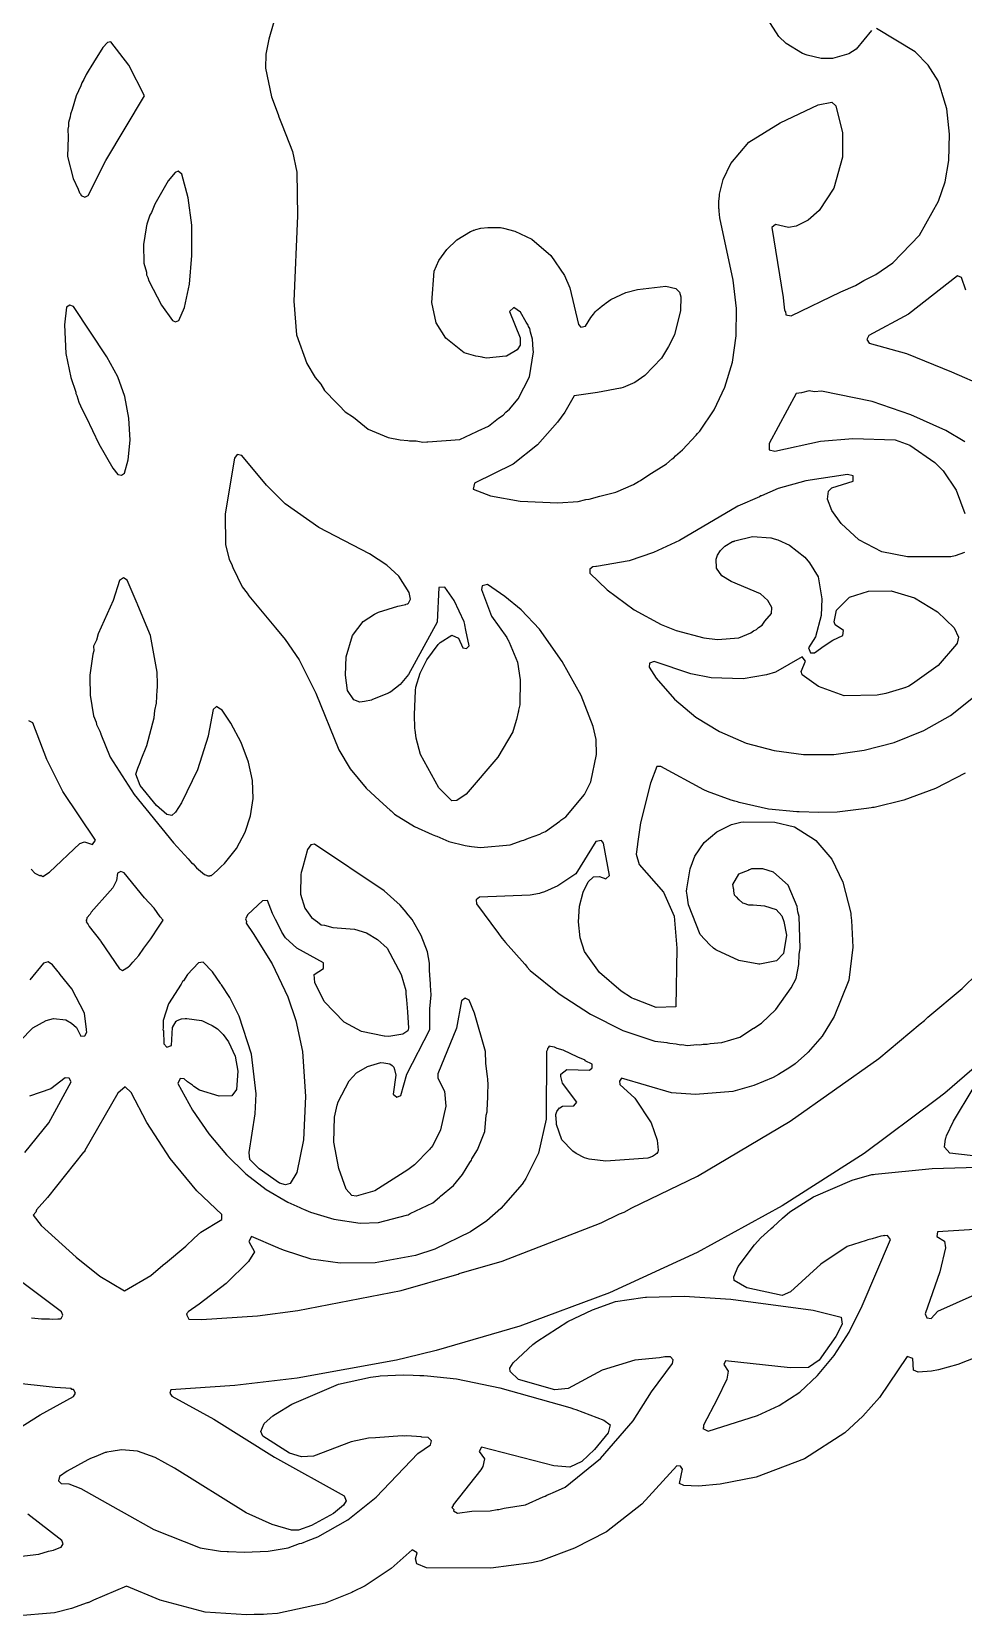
# Model space of a CAD drawing. Header units: millimetres. Extents: x 0 to 300, y 0 to 298.
# Drawn here: x 141.2 to 229.5, y 0.4 to 150.5 of the extents above; entities that cross this region are included whole.
import ezdxf

# ---------------------------------------------------------------- set-up
doc = ezdxf.new("R2010")
doc.units = ezdxf.units.MM
doc.layers.add('CUT', color=7, linetype='CONTINUOUS')

msp = doc.modelspace()

# ---------------------------------------------------------------- linework, layer by layer
at = {"layer": 'CUT'}
for points in [[(165.912, 157.4045), (163.7078, 149.7527), (163.4045, 148.3268), (163.3758, 146.9924), (163.9451, 144.286), (164.5946, 142.5938), (164.6572, 142.3904), (164.9821, 141.5842), (165.9343, 139.1033), (166.3624, 137.149), (166.4259, 132.9943), (166.0646, 124.9263), (166.3396, 121.7316), (167.2985, 119.0299), (168.0946, 117.6814), (168.6212, 117.0621), (168.9798, 116.4721), (170.1188, 115.3011), (170.267, 115.1268), (170.3701, 115.0427), (170.9385, 114.4583), (171.726, 113.9366), (173.1161, 112.8028), (175.0229, 112.0027), (176.1308, 111.7847), (176.8865, 111.7339), (177.0416, 111.7019), (177.4666, 111.6948), (177.6553, 111.6821), (178.3071, 111.5852), (178.6776, 111.6133), (178.7535, 111.6082), (181.795, 111.8375), (183.411, 112.5747), (183.4855, 112.5989), (183.5413, 112.6341), (184.505, 113.0738), (185.45, 113.8408), (185.9064, 114.1294), (186.1442, 114.4043), (186.5001, 114.6932), (187.3309, 115.6784), (188.3925, 117.7737), (188.7823, 120.1151), (188.7454, 120.349), (188.6862, 121.3264), (188.4883, 121.978), (188.4312, 122.3394), (188.3198, 122.5327), (188.2791, 122.6665), (188.0787, 122.9508), (187.5322, 123.8985), (186.9024, 124.3258), (186.4971, 123.9567), (187.5223, 121.4518), (187.5208, 120.7627), (187.236, 120.3108), (186.2172, 119.7291), (186.2008, 119.7258), (186.1915, 119.724), (186.1778, 119.7213), (186.1488, 119.7155), (184.3353, 119.533), (184.0234, 119.5915), (183.918, 119.6113), (183.5506, 119.6803), (183.3104, 119.7254), (182.2062, 120.027), (180.461, 121.4357), (179.5544, 122.8648), (179.1573, 124.7888), (179.3812, 127.7729), (179.8086, 128.7797), (180.5759, 129.8065), (181.5139, 130.7391), (182.8102, 131.5317), (183.0744, 131.6335), (183.1048, 131.6452), (183.1562, 131.665), (183.3119, 131.725), (183.779, 131.8455), (184.4618, 131.9164), (185.6621, 131.8948), (185.7737, 131.8772), (185.7864, 131.8752), (185.8197, 131.8699), (185.9434, 131.8504), (187.0101, 131.5703), (188.6057, 130.7877), (190.4159, 129.2646), (191.7158, 127.3602), (192.2149, 126.1843), (193.028, 122.7268), (193.2574, 122.4772), (193.6905, 122.5599), (194.1958, 123.3881), (194.4647, 123.7044), (194.5551, 123.8108), (194.6336, 123.9031), (194.7504, 124.0405), (195.062, 124.3088), (195.2869, 124.4733), (195.5034, 124.6317), (195.6731, 124.7558), (196.1118, 125.0766), (197.5372, 125.7427), (198.6364, 126.0355), (201.3286, 126.3378), (202.2732, 126.1114), (202.6222, 125.7739), (202.7328, 125.3339), (202.7101, 124.0305), (202.1283, 121.7458), (201.5744, 120.63), (200.9, 119.5429), (199.3302, 117.8826), (198.3729, 117.2098), (197.2887, 116.7536), (197.0642, 116.6886), (197.0541, 116.6856), (197.0373, 116.6808), (197.0336, 116.6797), (194.8529, 116.2671), (192.639, 115.9681), (191.7344, 114.4091), (191.0642, 113.4509), (189.1616, 111.3092), (186.8362, 109.4782), (183.1938, 107.6731), (183.0728, 107.1189), (184.6973, 106.502), (187.5062, 105.9928), (191.0875, 105.8121), (193.007, 105.9646), (193.7351, 106.1416), (194.0404, 106.1671), (195.0496, 106.4611), (196.5832, 106.8338), (198.2514, 107.5517), (198.7183, 107.8468), (198.911, 107.9254), (199.6908, 108.4616), (201.3779, 109.5281), (201.9186, 109.9933), (202.0702, 110.0975), (202.2441, 110.2734), (202.9023, 110.8398), (204.1741, 112.2252), (204.3306, 112.3834), (204.3615, 112.4292), (204.535, 112.6183), (205.8809, 114.643), (206.8977, 116.7865), (207.6237, 119.1365), (207.983, 121.6375), (208.0099, 124.234), (207.7088, 126.9227), (206.4402, 132.8052), (206.3762, 133.4389), (206.3603, 133.5962), (206.357, 133.6285), (206.3522, 133.6766), (206.3522, 134.3266), (206.3813, 134.6795), (206.3954, 134.8498), (206.3989, 134.8927), (206.4118, 135.0489), (206.7361, 136.4493), (207.4843, 137.9671), (209.1658, 139.9768), (212.1462, 141.8309), (215.7557, 143.5089), (217.0497, 143.7855), (217.4174, 143.4257), (218.0407, 140.8651), (218.0384, 138.5662), (217.2409, 135.6335), (215.8388, 133.5018), (214.8126, 132.5859), (213.6667, 132.0338), (212.9312, 131.9133), (211.71, 132.1866), (211.3683, 131.9074), (212.4283, 125.2792), (212.4693, 124.9408), (212.5489, 124.0814), (212.577, 124.0519), (212.5872, 123.9681), (212.6416, 123.9457), (212.6908, 123.638), (213.1827, 123.5298), (217.8953, 125.822), (219.2931, 126.4179), (220.0775, 126.8833), (221.2252, 127.4416), (222.8117, 128.5712), (225.3349, 131.182), (227.1443, 134.4074), (227.7672, 136.2259), (228.1152, 138.2597), (228.1762, 140.7388), (227.9402, 143.1284), (227.4678, 144.6768), (227.4291, 144.8072), (227.4261, 144.8133), (227.1245, 145.8018), (226.1574, 147.2847), (224.9236, 148.5442), (221.261, 150.746)], [(220.7946, 150.5724), (219.354, 148.7847), (218.6458, 148.3431), (217.092, 147.9169), (216.5273, 147.8991), (216.4654, 147.9001), (216.4062, 147.9011), (216.2723, 147.9035), (216.0326, 147.9076), (214.7022, 148.2288), (214.2585, 148.3755), (212.7198, 149.338), (212.0337, 149.9997), (210.9534, 151.6767)], [(229.7238, 125.971), (229.3143, 127.1549), (228.9422, 127.325), (224.2953, 123.6834), (220.5387, 121.6728), (220.3487, 121.2997), (220.5935, 120.9601), (224.1283, 119.9834), (228.395, 118.2376), (231.5691, 116.8506)], [(229.6369, 111.5884), (227.8521, 112.6709), (224.519, 114.1748), (220.8687, 115.4115), (216.0619, 116.397), (215.4027, 116.34), (214.9047, 116.4241), (214.1597, 116.2327), (213.6724, 116.1906), (211.0987, 111.4544), (211.1155, 110.8382), (211.6275, 110.7325), (215.9754, 111.6638), (219.0241, 111.9091), (223.0368, 111.7881), (224.4314, 111.2894), (226.8069, 109.661), (227.5769, 108.8561), (228.8144, 107.0151), (229.6516, 104.8299)], [(229.6198, 101.1138), (228.7359, 100.8071), (228.3224, 100.6998), (224.2223, 100.7029), (221.7679, 101.1873), (219.5917, 102.3288), (217.9219, 103.8723), (217.0551, 105.0882), (216.6202, 106.1883), (216.7167, 106.9298), (217.0408, 107.2514), (219.0563, 107.8619), (219.0559, 108.3715), (218.5169, 108.5175), (214.5651, 107.9217), (211.9704, 107.1973), (210.3944, 106.5007), (210.322, 106.4764), (210.1797, 106.4059), (208.1286, 105.4994), (202.6023, 102.2688), (200.1369, 101.1113), (197.8465, 100.3399), (194.7394, 99.8107), (194.6834, 99.8069), (194.6752, 99.7997), (194.3869, 99.7506), (194.1087, 99.541), (194.1169, 99.157), (195.7633, 97.5706), (198.3073, 95.6873), (200.8808, 94.2973), (202.2833, 93.7191), (204.9267, 93.0436), (206.2131, 92.8919), (208.2432, 93.0295), (209.354, 93.5145), (209.621, 93.7064), (209.9088, 93.8297), (210.0832, 94.0123), (210.4349, 94.2271), (210.6807, 94.604), (211.3188, 95.3395), (211.3688, 95.9035), (210.9771, 96.5666), (210.2813, 97.2032), (207.5139, 98.3612), (206.6345, 98.9157), (206.1273, 99.6284), (206.0698, 100.4929), (206.2227, 100.8683), (206.4972, 101.306), (206.8396, 101.6725), (206.9177, 101.7274), (207.6336, 102.1512), (207.7181, 102.1785), (207.7469, 102.1878), (207.813, 102.2091), (207.8558, 102.223), (209.5406, 102.6412), (211.2497, 102.5123), (211.2968, 102.4988), (211.3773, 102.4758), (211.5916, 102.4146), (211.9426, 102.3143), (213.0442, 101.8296), (214.4904, 100.6947), (214.9421, 100.1535), (215.745, 98.8229), (216.0813, 96.7458), (216.0222, 95.1425), (215.4986, 93.1212), (214.8221, 92.0945), (215.0363, 91.6058), (215.4097, 91.6254), (216.3045, 92.2688), (217.1328, 92.8138), (218.095, 93.2515), (218.1397, 93.7256), (217.3725, 94.2751), (217.2606, 94.5693), (217.4923, 95.654), (218.714, 96.8755), (220.5145, 97.472), (222.6633, 97.4806), (224.8635, 96.8377), (227.0602, 95.5151), (228.6421, 93.9707), (229.0591, 93.1048), (228.9024, 92.5309), (228.8456, 92.4442), (227.1046, 90.4193), (224.9223, 88.8344), (224.9221, 88.8343), (224.9193, 88.8325), (224.8752, 88.8043), (224.3325, 88.4579), (223.9651, 88.3125), (223.9569, 88.31), (223.9382, 88.3044), (223.7238, 88.2394), (222.1603, 87.7658), (221.346, 87.5997), (218.214, 87.5385), (215.78, 88.432), (214.2285, 89.5219), (214.1452, 89.8497), (214.5591, 90.8371), (214.2269, 91.2299), (211.6929, 89.7789), (210.8569, 89.5303), (208.6513, 89.1688), (205.6009, 89.2604), (203.6807, 89.6369), (200.2193, 90.8115), (199.7789, 90.636), (199.7507, 90.2622), (200.3982, 89.2203), (202.1451, 87.2334), (204.1609, 85.5174), (206.4036, 84.1585), (208.9338, 83.0624), (211.5843, 82.3801), (214.3697, 81.9947), (217.2369, 81.9983), (220.1034, 82.3891), (222.9485, 83.1118), (225.7684, 84.2574), (228.2755, 85.6859), (230.4536, 87.4105)], [(141.1915, 71.1134), (141.5301, 70.7564), (142.0383, 70.4873), (142.1036, 70.5437), (142.2771, 70.4353), (142.9282, 70.8449), (145.7923, 73.558), (146.2348, 73.723), (146.9876, 73.4724), (147.2929, 73.8879), (144.1907, 78.4831), (142.6827, 81.5291), (141.3328, 84.9756), (140.9786, 85.1706)], [(229.6776, 80.2216), (226.8565, 78.7635), (223.876, 77.6714), (221.0549, 76.98), (220.9176, 76.9578), (220.9009, 76.955), (220.7693, 76.9338), (220.3181, 76.8607), (217.5474, 76.5207), (215.8226, 76.5059), (213.9531, 76.5462), (213.728, 76.5511), (213.7227, 76.5512), (213.7207, 76.5512), (211.0568, 76.8225), (208.2588, 77.4533), (208.1031, 77.4978), (207.9666, 77.5368), (207.8613, 77.5669), (207.5084, 77.6678), (205.2551, 78.495), (204.925, 78.654), (200.8461, 80.8552), (200.4675, 80.8604), (199.8666, 79.2818), (198.9042, 75.5235), (198.6457, 73.538), (198.6363, 73.4939), (198.6362, 73.4645), (198.5182, 72.5586), (198.7988, 71.5544), (201.0837, 68.9624), (202.0926, 66.6714), (202.3476, 63.6459), (202.2693, 58.0969), (200.4027, 58.0206), (198.3842, 58.8006), (198.3835, 58.801), (198.3789, 58.8032), (198.3526, 58.816), (198.0769, 58.9496), (197.0699, 59.5779), (195.0203, 61.3259), (193.596, 63.3223), (193.1979, 64.609), (193.0406, 66.1291), (193.1313, 67.6379), (193.4699, 68.9438), (193.9548, 69.9173), (194.4474, 70.4043), (195.0248, 70.4328), (195.6428, 70.1981), (195.9896, 70.5243), (195.4175, 73.5833), (195.2179, 73.8575), (194.6973, 73.7411), (192.8026, 70.6945), (191.0794, 69.5356), (189.8088, 68.9874), (189.4941, 68.8855), (189.413, 68.8592), (189.405, 68.8567), (189.3321, 68.8331), (188.4694, 68.6764), (183.6486, 68.4687), (183.3477, 68.2314), (183.3825, 67.8498), (185.4716, 65.037), (185.6946, 64.7118), (185.8194, 64.5687), (186.1146, 64.1712), (187.9441, 62.1319), (188.1407, 61.9065), (188.1615, 61.8896), (188.4723, 61.5431), (191.1999, 59.3218), (194.1915, 57.388), (197.2504, 55.8609), (200.2694, 54.8471), (201.4101, 54.695), (201.5016, 54.6692), (201.6832, 54.6586), (202.2842, 54.5785), (202.7121, 54.5024), (202.8349, 54.505), (203.356, 54.4356), (204.2446, 54.5099), (204.5369, 54.4929), (204.8575, 54.5483), (205.2448, 54.5565), (205.5224, 54.6168), (206.6071, 54.7076), (208.3246, 55.219), (209.6071, 56.0519), (209.6287, 56.0623), (209.6513, 56.0806), (210.3773, 56.5521), (211.7335, 57.8199), (213.2056, 59.8847), (213.6492, 60.7846), (213.9305, 62.0984), (213.9384, 63.0576), (214.0463, 63.6364), (213.9353, 66.6543), (213.8082, 67.087), (213.7554, 67.5825), (212.9125, 69.6043), (211.5121, 70.837), (210.495, 71.1476), (209.4428, 71.1508), (209.2585, 71.0766), (209.187, 71.0771), (209.1008, 71.013), (208.1863, 70.6444), (207.6388, 69.6596), (207.7084, 69.3271), (207.7148, 69.2376), (207.7145, 69.1021), (207.7426, 69.0487), (207.7826, 68.698), (207.9674, 68.5189), (208.193, 68.2621), (208.2692, 68.2263), (208.5748, 67.93), (208.6921, 67.9218), (208.7013, 67.9135), (209.1527, 67.7481), (209.5781, 67.7528), (210.6691, 67.6491), (211.7549, 67.2989), (212.292, 66.7134), (212.4966, 66.1836), (212.7615, 64.8629), (212.4708, 63.1249), (211.8071, 62.4526), (210.2105, 62.1334), (210.2053, 62.1327), (210.168, 62.1282), (210.1633, 62.1277), (210.1405, 62.1249), (208.2459, 62.4668), (206.1028, 63.4443), (206.0469, 63.489), (205.8476, 63.6488), (205.7755, 63.7065), (205.4742, 63.9481), (204.5611, 64.9339), (203.4565, 67.742), (203.3348, 68.6707), (203.2879, 69.0556), (203.2913, 69.2568), (203.6096, 71.1681), (204.0491, 72.3616), (204.9548, 73.6465), (206.1476, 74.6529), (207.5431, 75.3672), (208.4326, 75.5732), (208.6807, 75.6102), (211.6498, 75.5715), (213.5062, 75.1358), (215.416, 73.9387), (215.5346, 73.8333), (217.0344, 72.0691), (218.099, 69.9074), (218.8451, 66.9687), (218.8529, 66.8619), (218.8554, 66.8266), (218.8588, 66.7809), (218.8966, 66.2591), (219.0409, 63.7346), (218.6474, 60.6225), (217.2762, 57.1595), (216.1159, 55.309), (214.8017, 53.787), (214.7438, 53.7342), (214.7406, 53.7313), (214.7293, 53.7209), (214.725, 53.717), (213.5568, 52.6968), (213.0665, 52.3272), (211.9844, 51.6727), (211.496, 51.3905), (209.6619, 50.6251), (207.6658, 50.0817), (204.1407, 49.7762), (201.8435, 49.9271), (197.1214, 51.3173), (196.9152, 51.0428), (196.9731, 50.741), (198.3831, 49.4243), (199.9321, 47.0855), (200.4988, 45.4609), (200.5851, 44.5269), (200.5844, 44.522), (200.5832, 44.5146), (200.5787, 44.4856), (200.5564, 44.3413), (200.4692, 44.1845), (200.3827, 44.1271), (200.3813, 44.1262), (200.3385, 44.0978), (200.0565, 43.9107), (199.6174, 43.7694), (195.6309, 43.4674), (194.0572, 43.6508), (193.6014, 43.7817), (192.8174, 44.2028), (192.502, 44.4189), (192.4576, 44.4548), (191.4752, 45.498), (190.956, 46.9298), (190.9191, 47.6659), (190.9076, 47.6699), (190.9003, 47.8881), (190.9999, 48.1756), (191.2516, 48.5093), (191.2635, 48.525), (191.2638, 48.5254), (191.2638, 48.5254), (191.5245, 48.6645), (192.5964, 48.7047), (192.8684, 49.0528), (191.5291, 50.8522), (191.3671, 51.4792), (191.3805, 51.7158), (191.9387, 52.1397), (194.0774, 52.1), (194.3318, 52.3239), (194.3245, 52.6628), (193.6794, 52.9769), (193.6606, 53.0288), (192.9815, 53.3168), (191.5981, 53.9905), (191.021, 54.148), (190.765, 54.2566), (190.3891, 54.3327), (190.3753, 54.3242), (190.252, 54.3579), (190.1726, 54.2002), (190.0984, 54.1548), (190.1009, 54.0577), (190.0016, 53.8604), (189.9717, 47.4572), (189.2537, 44.2181), (188.0366, 41.8254), (187.8857, 41.5875), (187.8426, 41.5196), (187.8227, 41.4883), (187.7048, 41.3024), (185.6925, 38.983), (184.3513, 37.822), (182.8152, 36.7864), (179.4306, 35.1435), (177.5977, 34.5347), (173.7873, 33.8371), (170.4634, 33.807), (167.719, 34.2015), (165.1791, 35.0067), (164.7656, 35.1724), (164.6276, 35.2276), (164.5762, 35.2482), (164.5561, 35.2563), (162.0739, 36.319), (161.8061, 35.8761), (162.3481, 34.8977), (161.7839, 33.9712), (159.668, 31.8879), (157.093, 29.9318), (156.0678, 29.205), (156.0348, 29.128), (155.8907, 29.0185), (155.9398, 28.9059), (155.9349, 28.8946), (156.0566, 28.618), (156.0653, 28.6179), (156.115, 28.5039), (157.31, 28.4749), (162.6171, 28.8348), (166.464, 29.3152), (176.2281, 31.2204), (181.5078, 32.7487), (181.6361, 32.7766), (181.7473, 32.8181), (185.8083, 33.9937), (195.1768, 37.6399), (196.9341, 38.487), (197.3658, 38.6482), (198.102, 39.05), (204.308, 42.0414), (213.1053, 47.2551), (221.4818, 53.1926), (225.4085, 56.4781), (225.8278, 56.7871), (226.1525, 57.1006), (229.4067, 59.8234), (236.7972, 67.0938)], [(140.1466, 54.859), (141.3454, 56.0942), (142.5919, 56.7937), (143.3033, 56.968), (144.4818, 56.8466), (145.0006, 56.5523), (145.4761, 56.1411), (145.8945, 55.3045), (146.2733, 55.3331), (146.4624, 55.6769), (146.4394, 55.8663), (146.4444, 55.872), (146.4291, 55.951), (146.2405, 57.5039), (145.0246, 59.7958), (143.9284, 61.1628), (143.8019, 61.3473), (143.7345, 61.4045), (143.2038, 62.0663), (142.7866, 62.3501), (142.349, 62.2387), (141.0462, 60.636)], [(234.033, 55.3281), (227.7466, 49.9125), (226.9671, 49.3058), (220.1062, 44.2079), (212.342, 39.2339), (204.2978, 34.8199), (195.982, 31.0109), (187.4838, 27.8367), (179.5622, 25.5378), (176.7126, 24.8447), (175.7979, 24.6362), (166.3862, 22.9113), (160.4701, 22.2171), (154.4343, 21.8198), (154.331, 21.4911), (154.5204, 21.2033), (158.4979, 19.0282), (164.2408, 15.4316), (170.8504, 11.7581), (171.0431, 11.3024), (170.7797, 10.8804), (169.8449, 10.1068), (167.7336, 8.9468), (166.5178, 8.5213), (165.857, 8.511), (164.0062, 9.0439), (161.5656, 10.1747), (154.7677, 14.4035), (152.9251, 15.3979), (151.2624, 16.001), (149.7486, 16.1416), (148.7743, 15.9682), (148.365, 15.9099), (148.2949, 15.8829), (148.2084, 15.8675), (147.302, 15.4999), (146.8064, 15.3087), (146.7528, 15.2771), (146.5392, 15.1905), (144.6021, 14.1045), (143.8706, 13.6087), (143.7733, 13.2007), (144.0148, 12.9487), (144.7575, 12.9169), (145.8944, 12.4557), (149.4388, 10.4749), (149.7088, 10.307), (149.9816, 10.1716), (152.8157, 8.5877), (157.1846, 6.8619), (159.1192, 6.5306), (159.7698, 6.504), (159.8101, 6.4979), (159.8773, 6.4996), (161.3693, 6.4386), (163.6405, 6.5306), (165.5424, 6.8607), (166.6076, 7.2534), (166.817, 7.2974), (167.4185, 7.5523), (168.3389, 7.8916), (171.1738, 9.4911), (173.8626, 11.6447), (177.8229, 15.7865), (177.8229, 15.7866), (179.0108, 16.6143), (179.121, 16.9792), (178.8007, 17.2941), (178.1909, 17.3264), (178.1426, 17.373), (176.7877, 17.4456), (176.5227, 17.4229), (176.3358, 17.4452), (173.8091, 17.26), (173.1344, 17.2342), (171.5182, 16.8888), (167.9428, 15.5267), (166.8084, 15.4537), (165.6729, 15.8181), (163.1352, 17.4133), (162.946, 17.864), (163.2642, 18.6125), (164.0977, 19.3381), (164.3258, 19.519), (165.8872, 20.4442), (170.2919, 22.3601), (173.3301, 23.0202), (174.1007, 23.1147), (174.2434, 23.125), (176.4355, 23.2342), (177.3638, 23.1966), (178.0012, 23.1709), (178.3819, 23.1555), (178.7232, 23.1417), (181.4963, 22.8554), (185.5849, 22.0071), (192.213, 20.1384), (192.4154, 20.0689), (192.4695, 20.0503), (192.5551, 20.0209), (192.7914, 19.9397), (195.4423, 18.9231), (196.04, 18.5049), (195.8553, 17.7301), (194.5662, 16.1611), (193.3535, 15.0127), (192.2159, 14.4934), (190.6897, 14.6173), (183.8581, 16.3747), (183.6395, 15.9791), (184.1404, 15.2916), (183.9708, 14.5412), (183.7814, 14.2286), (181.1541, 10.9213), (181.1553, 10.8458), (181.0262, 10.6796), (181.1602, 10.5365), (181.1603, 10.5353), (181.1626, 10.534), (181.2233, 10.4691), (181.2094, 10.3553), (181.5649, 10.1369), (182.9215, 10.3342), (184.6661, 10.362), (185.3213, 10.4732), (185.4994, 10.4798), (186.0105, 10.5902), (188.0078, 10.9291), (189.6876, 11.6777), (189.8721, 11.7456), (190.0399, 11.8344), (190.4325, 11.982), (190.5642, 12.0683), (191.7721, 12.6066), (195.1359, 15.32), (198.2337, 18.8641), (199.9644, 21.6179), (201.9385, 24.3074), (202.0056, 24.6434), (201.7529, 24.9241), (201.2292, 24.9315), (200.7106, 24.8432), (198.3765, 24.6282), (195.2723, 23.6622), (192.0559, 21.9364), (190.8053, 21.7964), (187.3578, 22.8016), (186.5702, 23.5502), (186.535, 23.8682), (186.8533, 24.3643), (188.7236, 26.0939), (189.0926, 26.3931), (192.0252, 28.2906), (194.3602, 29.3971), (196.5468, 30.1629), (199.1348, 30.5591), (199.3947, 30.5834), (199.4266, 30.5863), (199.4538, 30.5889), (199.4787, 30.5912), (203.0504, 30.6775), (207.4686, 30.4048), (215.2645, 29.3473), (217.9284, 28.7018), (218.0354, 28.0454), (217.4126, 26.8524), (215.8544, 24.6213), (214.8377, 23.9247), (213.0945, 23.9074), (206.9843, 24.5491), (206.8248, 24.2111), (207.2339, 23.5886), (207.1095, 22.8263), (206.1895, 20.9334), (204.8779, 18.4757), (204.8781, 18.2352), (204.8365, 18.1495), (205.3371, 17.8894), (209.9976, 19.3662), (212.0513, 20.315), (214.0063, 21.5996), (215.6949, 23.1737), (217.2754, 25.0581), (218.6754, 27.2665), (219.9173, 29.7799), (222.5897, 36.048), (222.3303, 36.416), (222.0446, 36.3996), (222.0096, 36.4181), (221.9059, 36.3916), (221.6935, 36.3793), (220.8719, 36.1267), (220.4693, 36.0235), (220.3037, 35.952), (218.4948, 35.3958), (215.9898, 33.7181), (213.1395, 31.0819), (212.3468, 30.7594), (208.9952, 31.4882), (207.7768, 32.1654), (207.7537, 32.5276), (208.1797, 33.4937), (209.7159, 35.5417), (210.3303, 36.1937), (211.2692, 37.0633), (211.3089, 37.1001), (211.4796, 37.2582), (212.3745, 38.087), (213.0766, 38.6616), (215.293, 40.0764), (218.9815, 41.6789), (220.8463, 42.1958), (220.975, 42.2192), (220.987, 42.2214), (220.9874, 42.2215), (221.1592, 42.2528), (226.5479, 42.7826), (235.1576, 43.0241)], [(140.5855, 44.2966), (142.8694, 47.1145), (144.9655, 50.9774), (144.7986, 51.3184), (144.4221, 51.3682), (143.0528, 50.3368), (141.0398, 49.6161)], [(232.3704, 43.764), (228.2226, 44.2375), (227.703, 44.8011), (227.8044, 45.5719), (227.8355, 45.6636), (227.8377, 45.6698), (227.8626, 45.7434), (227.9104, 45.8845), (228.5682, 47.2683), (230.4249, 50.3575)], [(235.1699, 37.279), (227.0458, 36.7742), (226.9849, 36.3262), (227.7111, 35.886), (227.8238, 35.2734), (227.2691, 32.9844), (225.8968, 29.006), (226.0455, 28.6182), (226.4579, 28.5691), (227.0726, 29.2566), (230.6314, 30.8262)], [(141.2196, 28.6248), (142.1723, 28.5338), (142.9182, 28.5379), (143.2302, 28.5058), (143.7088, 28.5357), (143.7146, 28.5422), (143.9582, 28.5436), (143.9769, 28.5756), (144.0246, 28.5747), (144.1869, 28.8745), (144.0606, 29.1911), (140.2698, 32.0547)], [(231.6374, 25.2472), (228.9943, 24.2155), (227.1623, 23.7203), (226.488, 23.5886), (225.2333, 23.4834), (224.7741, 23.6828), (224.7207, 24.7791), (224.1843, 24.9558), (221.571, 21.0747), (219.9889, 19.3068), (218.2777, 17.752), (214.4448, 15.2772), (209.8716, 13.5259), (206.4559, 12.8611), (204.4152, 12.6775), (203.023, 12.7373), (202.6104, 12.954), (202.9015, 14.3116), (202.7028, 14.5885), (202.3629, 14.6132), (199.0321, 10.9971), (195.6861, 8.3769), (192.6605, 6.8138), (189.4735, 5.6), (188.5835, 5.4198), (184.7459, 4.9187), (178.6395, 4.9488), (177.7172, 5.3401), (177.5849, 5.7888), (177.743, 6.3778), (177.2753, 6.6608), (175.2941, 4.8938), (172.8424, 3.2561), (171.6701, 2.6631), (171.5595, 2.6072), (171.5526, 2.6036), (171.5522, 2.6035), (169.0362, 1.6038), (164.5281, 0.6323), (163.5491, 0.556), (163.2103, 0.5453), (163.1964, 0.5449), (162.302, 0.5165), (161.5867, 0.4939), (157.6713, 0.7602), (153.4035, 1.8786), (150.2208, 3.2248), (147.1022, 1.8745), (146.6454, 1.6834), (146.6253, 1.6763), (146.5587, 1.6525), (146.499, 1.6312), (144.9999, 1.0966), (143.4083, 0.6934), (139.6412, 0.3606)], [(133.5361, 14.1102), (142.0426, 19.4496), (145.2115, 21.1693), (145.3875, 21.5015), (145.2117, 21.8339), (145.0238, 21.8546), (144.9716, 21.931), (143.4748, 22.0249), (130.2513, 23.4793)], [(140.012, 6.0149), (141.9122, 6.2567), (142.8304, 6.5423), (143.3024, 6.6333), (143.8386, 6.8483), (143.8448, 6.8579), (144.0436, 6.9198), (144.2157, 7.2225), (144.0867, 7.5461), (140.8567, 10.0232)]]:
    msp.add_lwpolyline(points, dxfattribs=at)
for points in [[(148.7464, 149.4939), (148.4136, 149.4211), (147.9837, 148.9418), (147.091, 147.5171), (146.8312, 147.1349), (146.6908, 146.8784), (146.3816, 146.3848), (146.17, 145.927), (145.9907, 145.5994), (145.8895, 145.3199), (145.4582, 144.3864), (145.074, 143.0669), (144.9233, 142.6507), (144.873, 142.3768), (144.7238, 141.8644), (144.714, 141.511), (144.6606, 141.2201), (144.6848, 140.4556), (144.6343, 138.6256), (145.1611, 136.5522), (145.6524, 135.5265), (145.7572, 135.1855), (145.8526, 135.1085), (145.937, 134.9324), (146.2864, 134.7677), (146.5919, 134.9394), (148.2731, 138.245), (151.9181, 144.3709), (150.4404, 147.2733)], [(156.3947, 132.127), (156.0681, 134.7276), (155.4696, 136.9503), (155.1131, 137.2243), (154.8204, 137.1227), (154.1739, 136.338), (152.9066, 134.1069), (152.5899, 133.3261), (152.4415, 133.0575), (152.2216, 132.4178), (152.1409, 132.219), (152.1291, 132.1488), (152.1071, 132.0849), (152.085, 131.8867), (151.8148, 130.2825), (151.872, 128.5302), (152.1092, 127.6747), (152.1247, 127.414), (152.2513, 127.1623), (152.3341, 126.8639), (153.5274, 124.5582), (154.5608, 123.0953), (154.8664, 122.9549), (155.1717, 123.0961), (155.7141, 124.3328), (156.1862, 126.5272), (156.4235, 129.2557)], [(145.4028, 116.3051), (145.4314, 116.1849), (145.5013, 115.9986), (145.7096, 115.3503), (145.8711, 115.012), (145.9805, 114.7201), (146.3864, 113.9326), (147.59, 111.4112), (148.9255, 109.1091), (149.3857, 108.5179), (149.7532, 108.4301), (150.0163, 108.6497), (150.3841, 109.8992), (150.5668, 111.7688), (150.4471, 113.853), (150.0586, 115.9052), (149.3872, 117.7743), (148.3682, 119.6658), (145.2117, 124.4142), (144.8577, 124.5611), (144.5416, 124.3444), (144.33, 122.6848), (144.477, 119.9808), (144.9593, 117.6852)], [(160.2198, 99.8826), (160.2265, 99.844), (160.3076, 99.6995), (161.1823, 97.8766), (161.6638, 97.2849), (161.8162, 97.0136), (164.3431, 93.9925), (165.2385, 92.8923), (166.578, 90.9427), (168.1554, 87.7891), (170.3344, 82.4356), (171.4216, 80.6441), (172.9126, 78.7933), (174.2032, 77.6291), (175.2057, 76.7063), (175.2863, 76.652), (175.6245, 76.3469), (177.4969, 75.1552), (179.1878, 74.4244), (179.4919, 74.2781), (179.6074, 74.243), (180.7433, 73.752), (182.3042, 73.355), (182.6745, 73.3107), (182.7241, 73.2956), (182.9056, 73.283), (183.7574, 73.1811), (186.5653, 73.4249), (187.7174, 73.8399), (187.8572, 73.8595), (188.2988, 74.0493), (189.3775, 74.4379), (189.5965, 74.5841), (189.914, 74.7059), (191.2742, 75.6664), (191.3551, 75.7587), (191.8424, 76.0841), (193.596, 78.2122), (194.2002, 79.4134), (194.7556, 81.9946), (194.7, 83.4103), (194.4292, 84.6393), (193.2949, 87.5865), (191.5099, 90.7992), (189.3623, 93.8517), (187.6224, 95.68), (186.0675, 96.9667), (184.4127, 98.1032), (183.9263, 97.9776), (183.8667, 97.6096), (184.7982, 95.1039), (186.2365, 93.0729), (186.3611, 92.8508), (186.3991, 92.7833), (186.4221, 92.7422), (186.4806, 92.6378), (187.2698, 90.7334), (187.5265, 89.053), (187.4748, 86.6907), (187.3642, 86.1777), (187.3454, 86.0906), (187.3288, 86.0135), (187.175, 85.2999), (186.8606, 84.2623), (186.825, 84.175), (186.8236, 84.1717), (186.8136, 84.1471), (186.8067, 84.1302), (185.3964, 81.734), (182.4, 78.2226), (181.5274, 77.6439), (181.0533, 77.6016), (179.8092, 78.8359), (178.0795, 81.9796), (177.6635, 83.5312), (177.5568, 84.3318), (177.5398, 84.4599), (177.5372, 84.4793), (177.5367, 84.483), (177.4946, 85.7302), (177.5932, 88.0415), (177.6217, 88.3524), (178.0509, 89.7016), (178.6816, 90.9602), (179.7431, 92.4129), (179.9481, 92.6072), (181.0347, 93.282), (181.6745, 93.0013), (182.073, 92.0766), (182.4447, 92.0371), (182.6776, 92.2832), (182.3794, 93.7619), (182.2833, 94.2673), (182.2725, 94.2916), (182.2213, 94.5456), (181.2591, 96.5625), (180.3798, 97.8326), (179.8101, 97.7927), (179.6591, 94.5188), (176.938, 89.5588), (176.1564, 88.6125), (175.2465, 87.9167), (175.1696, 87.8747), (175.1562, 87.8674), (175.1445, 87.861), (175.0436, 87.8059), (173.531, 87.1853), (173.4757, 87.1666), (173.4543, 87.1593), (173.4492, 87.1576), (173.4203, 87.1479), (172.779, 86.9951), (172.3145, 86.9414), (171.7422, 87.1776), (171.166, 88.0512), (170.9741, 89.5132), (171.0401, 91.2461), (171.6314, 93.2556), (172.6474, 94.5798), (173.6987, 95.2885), (174.0941, 95.4649), (175.9246, 96.0283), (176.6724, 96.2095), (176.6798, 96.2251), (176.8846, 96.27), (176.9052, 96.3301), (176.9282, 96.3372), (177.1236, 96.6978), (176.9831, 97.3321), (176.0183, 98.8893), (174.8819, 99.9367), (173.2439, 101.0068), (168.4494, 103.48), (165.2636, 105.7249), (163.4901, 107.4956), (161.1493, 110.3195), (160.7172, 110.4089), (160.4458, 110.0428), (159.5751, 104.7749), (159.5992, 101.8582), (159.9359, 100.4742)], [(147.1068, 92.2357), (147.1091, 91.8091), (147.0191, 91.4798), (146.7453, 89.4921), (146.7589, 88.64), (146.7472, 88.5448), (146.7637, 88.3434), (146.7756, 87.594), (147.1021, 85.6648), (147.3405, 85.0657), (147.3709, 84.8301), (147.6817, 84.2084), (147.789, 83.9387), (147.7927, 83.9262), (147.7986, 83.9144), (148.6711, 81.7217), (150.9519, 78.2036), (154.6669, 73.6125), (156.0741, 72.1105), (156.392, 71.739), (156.5298, 71.6242), (156.8653, 71.266), (157.6117, 70.6094), (157.8096, 70.5574), (157.8755, 70.5025), (157.9436, 70.5153), (157.9561, 70.5029), (158.0025, 70.5066), (158.099, 70.4813), (158.1423, 70.5178), (158.2753, 70.5285), (158.8158, 71.0092), (158.9802, 71.1451), (159.1451, 71.3634), (159.5005, 71.6631), (160.6242, 73.0847), (161.464, 74.6248), (161.9819, 76.1837), (162.2179, 77.8356), (162.1589, 79.5174), (161.7818, 81.2653), (161.0796, 83.1305), (160.0991, 84.9713), (159.294, 86.1868), (159.1179, 86.2926), (159.1001, 86.321), (159.066, 86.3237), (158.7324, 86.5241), (158.4174, 86.2476), (157.9673, 83.7546), (157.959, 83.7203), (156.9367, 80.5332), (155.4234, 77.4185), (154.87, 76.5336), (154.5011, 76.2062), (154.047, 76.315), (153.0632, 77.1722), (151.5252, 79.0415), (151.0906, 80.1311), (151.2671, 80.6104), (151.3024, 80.7062), (151.4978, 81.2366), (151.6043, 81.5257), (152.1584, 82.8445), (152.8325, 85.4559), (152.9117, 86.1503), (153.0706, 86.85), (153.1376, 88.1287), (153.1623, 88.3448), (153.1585, 88.528), (153.1623, 88.6002), (153.1561, 88.6445), (153.1329, 89.7793), (152.5062, 93.2546), (151.2911, 96.1273), (151.2554, 96.2283), (151.2231, 96.2881), (150.2919, 98.4898), (149.9472, 98.7116), (149.5688, 98.4811), (148.9653, 96.586), (147.5488, 93.4178), (147.385, 92.8184)], [(154.9374, 56.7286), (154.9377, 56.7289), (154.9387, 56.7297), (154.9416, 56.732), (154.9462, 56.7357), (154.9566, 56.744), (155.0252, 56.799), (155.4267, 56.9511), (155.7883, 56.9714), (155.8873, 56.9769), (155.9105, 56.9782), (155.9355, 56.9796), (157.32, 56.7977), (157.422, 56.7497), (157.6801, 56.6281), (157.9151, 56.5173), (158.3341, 56.3199), (158.8504, 55.9898), (159.3698, 55.4793), (159.8917, 54.7728), (160.4992, 53.4078), (160.7801, 52.0029), (160.6406, 50.2628), (160.2082, 49.665), (158.9947, 49.6332), (157.1372, 50.1807), (156.612, 50.5534), (156.4589, 50.662), (156.3789, 50.7188), (155.9828, 50.9998), (155.6966, 51.2748), (155.2902, 51.3051), (155.0885, 50.8116), (156.4843, 48.3099), (158.0098, 46.0639), (159.6835, 44.0583), (161.5395, 42.2636), (163.4446, 40.7982), (165.5009, 39.573), (166.6435, 39.0791), (166.8321, 38.9835), (166.9803, 38.9335), (167.6504, 38.6438), (169.863, 37.9831), (172.3413, 37.5892), (174.1071, 37.6471), (176.7597, 38.3668), (176.9004, 38.401), (177.1066, 38.5167), (179.2271, 39.5338), (179.8686, 40.0657), (179.9011, 40.0839), (179.9716, 40.1511), (181.1845, 41.1568), (182.0454, 42.1979), (182.7408, 43.3575), (182.8924, 43.5784), (182.9448, 43.6977), (183.4577, 44.5531), (184.1788, 46.272), (184.3059, 47.8278), (184.3795, 48.1546), (184.4203, 49.0508), (184.4639, 49.403), (184.4573, 49.8637), (184.4958, 50.7096), (184.4376, 51.2393), (184.4342, 51.4789), (184.3576, 51.9674), (184.2708, 52.7579), (184.2297, 53.8724), (183.1802, 57.5003), (182.6766, 58.725), (182.3005, 58.897), (181.9718, 58.6459), (181.4768, 56.0783), (179.712, 51.7283), (179.7129, 51.3366), (180.3595, 50.0965), (180.4595, 48.685), (179.9721, 46.4326), (179.2427, 44.9654), (179.07, 44.7495), (179.0497, 44.7241), (179.0309, 44.7007), (178.9374, 44.5837), (177.5109, 43.125), (176.8742, 42.6386), (173.7424, 40.6573), (171.9723, 40.1485), (171.5665, 40.2252), (171.0324, 40.8299), (170.3202, 42.7718), (169.861, 45.2708), (169.9398, 47.6457), (170.1775, 48.7728), (170.262, 49.0974), (171.3041, 51.0653), (172.0236, 51.8216), (173.0572, 52.4386), (174.305, 52.814), (174.5884, 52.796), (175.1645, 52.6982), (175.3903, 52.5167), (175.5371, 52.3602), (175.605, 52.15), (175.7437, 51.6267), (175.4954, 49.8172), (175.8341, 49.5285), (176.2103, 49.696), (176.7919, 51.7174), (178.9653, 55.9269), (178.9516, 57.5511), (178.9619, 57.8962), (179.0935, 59.2393), (179.0277, 60.1033), (179.0323, 60.2567), (178.9841, 60.6764), (178.918, 61.5449), (178.9124, 62.2139), (178.736, 63.2897), (178.1412, 64.8566), (177.2726, 66.3627), (176.7596, 66.9858), (176.7393, 67.0194), (176.7092, 67.0469), (176.1516, 67.7242), (174.6353, 69.0597), (168.0438, 73.5022), (167.6823, 73.4272), (167.3805, 73.0041), (166.9266, 71.351), (166.7827, 70.9089), (166.7801, 70.8176), (166.73, 70.6349), (166.6984, 68.7628), (167.1104, 67.4251), (167.75, 66.5411), (168.3152, 66.1404), (168.6556, 65.8583), (168.9884, 65.8201), (169.7681, 65.608), (171.8049, 65.4481), (172.9599, 65.1052), (174.0072, 64.4726), (174.9124, 63.6305), (176.2319, 61.1476), (176.6689, 59.6231), (176.6934, 59.3116), (176.7381, 58.7429), (176.8271, 57.6096), (176.9483, 56.0672), (176.859, 55.8117), (176.4077, 55.4982), (175.0709, 55.2667), (174.6468, 55.2972), (174.644, 55.2974), (174.6439, 55.2974), (174.6439, 55.2974), (172.4918, 55.7601), (170.8544, 56.6377), (168.9417, 58.6066), (168.0612, 60.3867), (168.0025, 61.1531), (168.8978, 61.7201), (168.884, 62.2575), (166.3493, 63.6562), (165.2905, 64.6131), (164.9283, 65.1743), (164.4796, 66.0888), (164.3435, 66.3663), (164.3121, 66.4302), (164.0617, 66.9407), (163.5681, 68.1552), (163.1126, 68.1368), (161.7214, 66.8375), (161.4955, 66.4174), (161.5747, 66.1749), (161.5616, 66.0258), (162.2175, 65.0307), (164.016, 62.1682), (165.5046, 59.0387), (166.2688, 56.8058), (166.9041, 53.8422), (167.1805, 49.6099), (166.9996, 45.4858), (166.3609, 42.3987), (165.736, 41.3639), (165.2822, 41.233), (164.7217, 41.3964), (162.7911, 42.7541), (161.9024, 43.6375), (161.8297, 44.2882), (162.3985, 47.9395), (162.4903, 49.8474), (162.068, 53.6195), (160.8875, 57.2198), (159.9926, 58.9847), (159.2053, 60.1679), (159.1659, 60.2426), (159.1097, 60.3117), (158.3751, 61.4159), (157.4672, 62.3128), (157.0468, 62.2543), (155.9991, 61.152), (155.6124, 60.5572), (155.5394, 60.4779), (155.4094, 60.245), (154.1887, 58.3674), (153.6826, 56.7865), (153.7007, 56.1619), (153.6874, 56.099), (153.6917, 56.091), (153.6622, 55.9196), (153.7101, 55.8373), (153.746, 54.5948), (154.0545, 54.2743), (154.4695, 54.4346), (154.5661, 56.1457), (154.924, 56.7179), (154.9355, 56.7271)], [(146.8758, 67.0598), (146.773, 66.8637), (146.4697, 66.5092), (146.4462, 66.3837), (146.4063, 66.3355), (146.4304, 66.2998), (146.4116, 66.1997), (146.4185, 66.1874), (146.3946, 66.1418), (146.5867, 65.8864), (146.6869, 65.7072), (147.7511, 64.3389), (147.7885, 64.2893), (149.5466, 61.6864), (149.8515, 61.5246), (150.41, 61.8784), (150.429, 61.8998), (150.5155, 61.955), (150.8107, 62.3287), (151.3762, 62.964), (151.8527, 63.6474), (152.5378, 64.5143), (153.31, 65.7371), (153.6921, 66.2849), (153.4131, 66.623), (152.8267, 67.4465), (151.9357, 68.4135), (149.9838, 70.7791), (149.6731, 70.9127), (149.3704, 70.7618), (149.2582, 70.0565), (148.9087, 69.3638), (148.6804, 69.0875)], [(150.6669, 49.9587), (150.0908, 50.505), (149.4111, 49.9079), (146.2799, 44.4839), (146.2652, 44.4635), (146.1959, 44.3681), (146.1711, 44.3338), (146.1544, 44.3108), (142.7278, 40.0273), (141.6834, 38.8535), (141.6217, 38.6445), (141.3808, 38.3433), (142.1291, 37.3705), (145.4627, 34.3681), (147.6908, 32.5924), (150.0395, 31.1986), (152.5103, 32.6379), (153.6646, 33.6318), (153.6881, 33.6484), (153.9188, 33.8074), (155.8487, 35.4104), (156.6287, 36.184), (157.2654, 36.7323), (159.2432, 37.9588), (159.2533, 38.4041), (156.8963, 40.6474), (154.3595, 43.7279), (152.1433, 47.1258)]]:
    msp.add_lwpolyline(points, close=True, dxfattribs=at)

doc.saveas('drawing.dxf')
